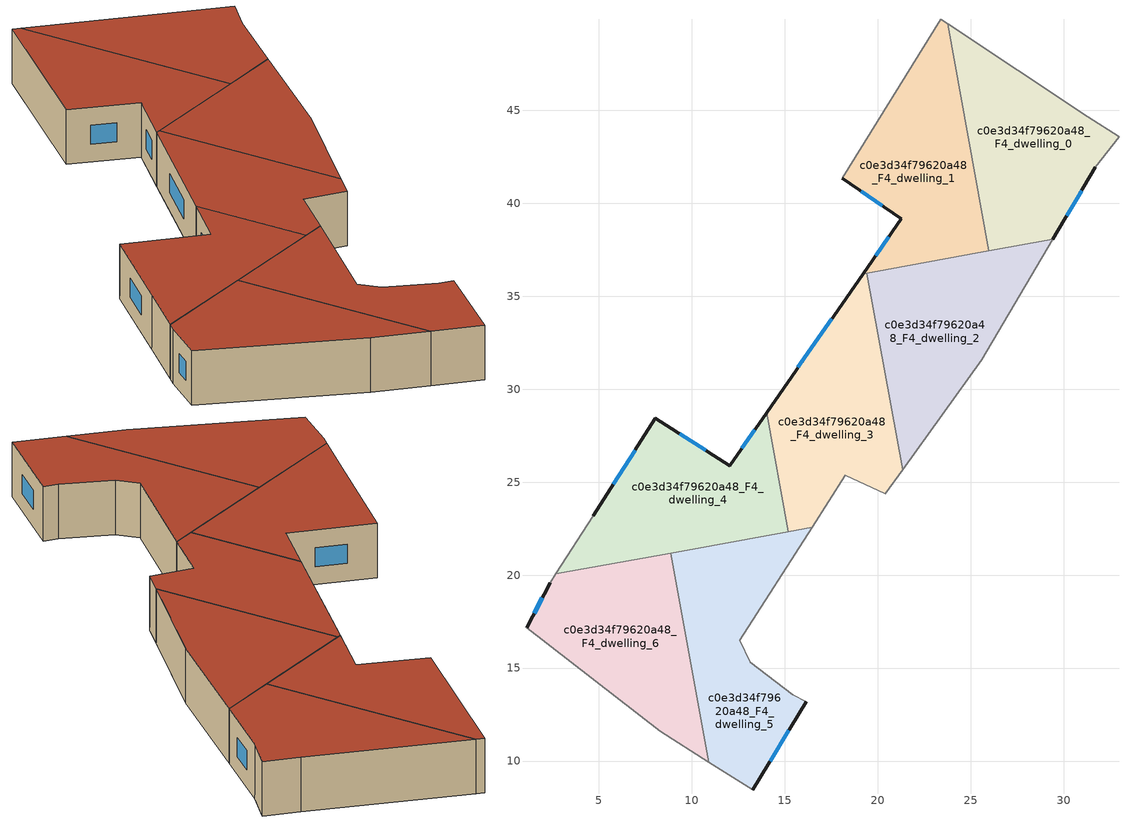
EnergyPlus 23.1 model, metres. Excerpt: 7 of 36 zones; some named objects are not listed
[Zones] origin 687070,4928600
c0e3d34f79620a48_F4_dwelling_0
 floor to c0e3d34f79620a48_F3_dwelling_0 (EU_floor_Construction): 31.29,44.66 32.97,43.59 31.7,41.94 29.42,38.06 25.98,37.44 23.76,49.66 z12
 wall outside (EU_wall_Construction): 29.42,38.06 31.7,41.94 z12:15
 wall adiabatic (EU_wall_Construction): 31.7,41.94 32.97,43.59 31.29,44.66 23.76,49.66 z12:15
 wall to c0e3d34f79620a48_F4_dwelling_1 (EU_wall_Construction): 23.76,49.66 25.98,37.44 z12:15
 wall to c0e3d34f79620a48_F4_dwelling_2 (EU_wall_Construction): 25.98,37.44 29.42,38.06 z12:15
 window (EU_Window_Construction): 30.16,39.32 30.96,40.68 z12.98:14.02
 roof outside (EU_roof_Construction): 29.42,38.06 31.7,41.94 32.97,43.59 31.29,44.66 23.76,49.66 25.98,37.44 z15
c0e3d34f79620a48_F4_dwelling_1
 floor to c0e3d34f79620a48_F3_dwelling_1 (EU_floor_Construction): 23.76,49.66 25.98,37.44 19.21,36.21 21.26,39.17 18.09,41.35 23.39,49.91 z12
 wall outside (EU_wall_Construction): 18.09,41.35 21.26,39.17 19.21,36.21 z12:15
 wall adiabatic (EU_wall_Construction): 23.76,49.66 23.39,49.91 18.09,41.35 z12:15
 wall to c0e3d34f79620a48_F4_dwelling_3 (EU_wall_Construction): 19.21,36.21 19.41,36.25 z12:15
 wall to c0e3d34f79620a48_F4_dwelling_2 (EU_wall_Construction): 19.41,36.25 25.98,37.44 z12:15
 window (EU_Window_Construction): 20.59,38.2 19.88,37.17 / 19.12,40.64 20.23,39.88 z12.98:14.02
 roof outside (EU_roof_Construction): 25.98,37.44 23.76,49.66 23.39,49.91 18.09,41.35 21.26,39.17 19.21,36.21 z15
c0e3d34f79620a48_F4_dwelling_2
 floor to c0e3d34f79620a48_F3_dwelling_2 (EU_floor_Construction): 29.42,38.06 25.6,31.6 21.33,25.66 19.41,36.25 z12
 wall adiabatic (EU_wall_Construction): 21.33,25.66 25.6,31.6 29.42,38.06 z12:15
 wall to c0e3d34f79620a48_F4_dwelling_3 (EU_wall_Construction): 19.41,36.25 21.33,25.66 z12:15
 roof outside (EU_roof_Construction): 25.6,31.6 29.42,38.06 19.41,36.25 21.33,25.66 z15
c0e3d34f79620a48_F4_dwelling_3
 floor to c0e3d34f79620a48_F3_dwelling_3 (EU_floor_Construction): 19.41,36.25 21.33,25.66 20.41,24.39 18.26,25.37 16.46,22.57 15.18,22.33 14.02,28.74 19.21,36.21 z12
 wall outside (EU_wall_Construction): 19.21,36.21 14.02,28.74 z12:15
 wall adiabatic (EU_wall_Construction): 16.46,22.57 18.26,25.37 20.41,24.39 21.33,25.66 z12:15
 wall to c0e3d34f79620a48_F4_dwelling_4 (EU_wall_Construction): 14.02,28.74 15.18,22.33 z12:15
 wall to c0e3d34f79620a48_F4_dwelling_5 (EU_wall_Construction): 15.18,22.33 16.46,22.57 z12:15
 window (EU_Window_Construction): 17.52,33.78 15.7,31.17 z12.98:14.02
 roof outside (EU_roof_Construction): 20.41,24.39 21.33,25.66 19.41,36.25 19.21,36.21 14.02,28.74 15.18,22.33 16.46,22.57 18.26,25.37 z15
c0e3d34f79620a48_F4_dwelling_4
 floor to c0e3d34f79620a48_F3_dwelling_4 (EU_floor_Construction): 14.02,28.74 15.18,22.33 2.69,20.07 4.69,23.19 8.03,28.43 12.03,25.89 z12
 wall outside (EU_wall_Construction): 14.02,28.74 12.03,25.89 8.03,28.43 4.69,23.19 z12:15
 wall adiabatic (EU_wall_Construction): 4.69,23.19 2.69,20.07 z12:15
 wall to c0e3d34f79620a48_F4_dwelling_5 (EU_wall_Construction): 8.87,21.19 15.18,22.33 z12:15
 wall to c0e3d34f79620a48_F4_dwelling_6 (EU_wall_Construction): 2.69,20.07 8.87,21.19 z12:15
 window (EU_Window_Construction): 10.73,26.71 9.33,27.6 / 13.37,27.81 12.68,26.81 / 6.95,26.72 5.78,24.89 z12.98:14.02
 roof outside (EU_roof_Construction): 15.18,22.33 14.02,28.74 12.03,25.89 8.03,28.43 4.69,23.19 2.69,20.07 z15
c0e3d34f79620a48_F4_dwelling_5
 floor to c0e3d34f79620a48_F3_dwelling_5 (EU_floor_Construction): 16.46,22.57 12.57,16.49 13.14,15.31 15.43,13.56 16.15,13.18 13.28,8.45 10.91,9.95 8.87,21.19 z12
 wall outside (EU_wall_Construction): 13.28,8.45 16.15,13.18 z12:15
 wall adiabatic (EU_wall_Construction): 10.91,9.95 13.28,8.45 / 16.15,13.18 15.43,13.56 13.14,15.31 12.57,16.49 16.46,22.57 z12:15
 wall to c0e3d34f79620a48_F4_dwelling_6 (EU_wall_Construction): 8.87,21.19 10.91,9.95 z12:15
 window (EU_Window_Construction): 14.21,9.99 15.22,11.64 z12.98:14.02
 roof outside (EU_roof_Construction): 13.28,8.45 16.15,13.18 15.43,13.56 13.14,15.31 12.57,16.49 16.46,22.57 8.87,21.19 10.91,9.95 z15
c0e3d34f79620a48_F4_dwelling_6
 floor to c0e3d34f79620a48_F3_dwelling_6 (EU_floor_Construction): 8.87,21.19 10.91,9.95 8.3,11.6 1.1,17.17 2.37,19.58 2.69,20.07 z12
 wall outside (EU_wall_Construction): 2.37,19.58 1.1,17.17 z12:15
 wall adiabatic (EU_wall_Construction): 2.69,20.07 2.37,19.58 / 1.1,17.17 8.3,11.6 10.91,9.95 z12:15
 window (EU_Window_Construction): 1.96,18.79 1.52,17.95 z12.98:14.02
 roof outside (EU_roof_Construction): 10.91,9.95 8.87,21.19 2.69,20.07 2.37,19.58 1.1,17.17 8.3,11.6 z15
[Building]
EU S2 Campaign: North Axis=0; Terrain=City; Solar Distribution=FullExterior
[Site:Location]
Bologna: Latitude=44.5; Longitude=11.25; Time Zone=1; Elevation=37
[SizingPeriod:WeatherFileDays]
AnnualSizingPeriod: Begin Month=1; Begin Day of Month=1; End Month=12; End Day of Month=31; Day of Week for Start Day=Monday; Use Weather File Daylight Saving Period=No; Use Weather File Rain and Snow Indicators=No
[MATERIAL]
EU_InternalMass_Material: Roughness=MediumRough; Thickness=0.1; Conductivity=1; Density=1800; Specific Heat=900; Thermal Absorptance=0.9; Solar Absorptance=0.7; Visible Absorptance=0.7
[MATERIAL:NOMASS] Roughness=MediumRough; Thermal Absorptance=0.9; Solar Absorptance=0.7; Visible Absorptance=0.7
Name | Thermal Resistance
EU_wall_NoMass | 0.905828
EU_roof_NoMass | 0.37593
EU_floor_NoMass | 0.67114
[WINDOWMATERIAL:SIMPLEGLAZINGSYSTEM]
EU_Window_SimpleGlazing: UFactor=4.52486; Solar Heat Gain Coefficient=0.85; Visible Transmittance=0.85
[CONSTRUCTION]
EU_wall_Construction: EU_wall_NoMass
EU_roof_Construction: EU_roof_NoMass
EU_floor_Construction: EU_floor_NoMass
EU_Window_Construction: EU_Window_SimpleGlazing
EU_InternalMass_Construction: EU_InternalMass_Material
[ZONE] Type=1; Multiplier=1; Ceiling Height=autocalculate; Floor Area=autocalculate; Part of Total Floor Area=Yes
Name | Volume
c0e3d34f79620a48_F4_dwelling_0 | 171.705
c0e3d34f79620a48_F4_dwelling_1 | 171.69
c0e3d34f79620a48_F4_dwelling_2 | 171.712
c0e3d34f79620a48_F4_dwelling_3 | 171.704
c0e3d34f79620a48_F4_dwelling_4 | 171.689
c0e3d34f79620a48_F4_dwelling_5 | 171.701
c0e3d34f79620a48_F4_dwelling_6 | 171.694
[INTERNALMASS] Construction=EU_InternalMass_Construction
Name | Zone or ZoneList | Surface Area
c0e3d34f79620a48_F4_dwelling_0_EU_InternalMass | c0e3d34f79620a48_F4_dwelling_0 | 57.2349
c0e3d34f79620a48_F4_dwelling_1_EU_InternalMass | c0e3d34f79620a48_F4_dwelling_1 | 57.2303
c0e3d34f79620a48_F4_dwelling_2_EU_InternalMass | c0e3d34f79620a48_F4_dwelling_2 | 57.2355
c0e3d34f79620a48_F4_dwelling_3_EU_InternalMass | c0e3d34f79620a48_F4_dwelling_3 | 57.2354
c0e3d34f79620a48_F4_dwelling_4_EU_InternalMass | c0e3d34f79620a48_F4_dwelling_4 | 57.2295
c0e3d34f79620a48_F4_dwelling_5_EU_InternalMass | c0e3d34f79620a48_F4_dwelling_5 | 57.2327
c0e3d34f79620a48_F4_dwelling_6_EU_InternalMass | c0e3d34f79620a48_F4_dwelling_6 | 57.2332
[OTHEREQUIPMENT] Fuel Type=Electricity; Design Level Calculation Method=Watts/Area; Power per Zone Floor Area=1; Fraction Latent=0; Fraction Radiant=0; Fraction Lost=0; Carbon Dioxide Generation Rate=0; EndUse Subcategory=EU_Step8_InternalGains
Name | Zone or ZoneList or Space or SpaceList | Schedule
EU_Step8_InternalGain_c0e3d34f79620a48_F4_dwelling_0_f000 | c0e3d34f79620a48_F4_dwelling_0 | EU_Step8_GainSchedule_c0e3d34f79620a48_F4_dwelling_0_f000
EU_Step8_InternalGain_c0e3d34f79620a48_F4_dwelling_1_f000 | c0e3d34f79620a48_F4_dwelling_1 | EU_Step8_GainSchedule_c0e3d34f79620a48_F4_dwelling_1_f000
EU_Step8_InternalGain_c0e3d34f79620a48_F4_dwelling_2_f000 | c0e3d34f79620a48_F4_dwelling_2 | EU_Step8_GainSchedule_c0e3d34f79620a48_F4_dwelling_2_f000
EU_Step8_InternalGain_c0e3d34f79620a48_F4_dwelling_3_f000 | c0e3d34f79620a48_F4_dwelling_3 | EU_Step8_GainSchedule_c0e3d34f79620a48_F4_dwelling_3_f000
EU_Step8_InternalGain_c0e3d34f79620a48_F4_dwelling_4_f000 | c0e3d34f79620a48_F4_dwelling_4 | EU_Step8_GainSchedule_c0e3d34f79620a48_F4_dwelling_4_f000
EU_Step8_InternalGain_c0e3d34f79620a48_F4_dwelling_5_f000 | c0e3d34f79620a48_F4_dwelling_5 | EU_Step8_GainSchedule_c0e3d34f79620a48_F4_dwelling_5_f000
EU_Step8_InternalGain_c0e3d34f79620a48_F4_dwelling_6_f000 | c0e3d34f79620a48_F4_dwelling_6 | EU_Step8_GainSchedule_c0e3d34f79620a48_F4_dwelling_6_f000
[ZONEVENTILATION:DESIGNFLOWRATE] Schedule=EU_AlwaysOn; Design Flow Rate Calculation Method=AirChanges/Hour; Air Changes per Hour=0.73129; Ventilation Type=Natural; Fan Pressure Rise=0; Fan Total Efficiency=1; Constant Term Coefficient=1; Temperature Term Coefficient=0; Velocity Term Coefficient=0; Velocity Squared Term Coefficient=0; Minimum Indoor Temperature=-100; Maximum Indoor Temperature=100; Delta Temperature=-100; Minimum Outdoor Temperature=-100; Maximum Outdoor Temperature=100; Maximum Wind Speed=40
Name | Zone or ZoneList or Space or SpaceList
EU_ConstantAir_c0e3d34f79620a48_F4_dwelling_0 | c0e3d34f79620a48_F4_dwelling_0
EU_ConstantAir_c0e3d34f79620a48_F4_dwelling_1 | c0e3d34f79620a48_F4_dwelling_1
EU_ConstantAir_c0e3d34f79620a48_F4_dwelling_2 | c0e3d34f79620a48_F4_dwelling_2
EU_ConstantAir_c0e3d34f79620a48_F4_dwelling_3 | c0e3d34f79620a48_F4_dwelling_3
EU_ConstantAir_c0e3d34f79620a48_F4_dwelling_4 | c0e3d34f79620a48_F4_dwelling_4
EU_ConstantAir_c0e3d34f79620a48_F4_dwelling_5 | c0e3d34f79620a48_F4_dwelling_5
EU_ConstantAir_c0e3d34f79620a48_F4_dwelling_6 | c0e3d34f79620a48_F4_dwelling_6
[HVACTEMPLATE:THERMOSTAT] Constant Heating Setpoint=20; Constant Cooling Setpoint=50
EU_HeatOnly_c0e3d34f79620a48_F4_dwelling_4; EU_HeatOnly_c0e3d34f79620a48_F4_dwelling_5; EU_HeatOnly_c0e3d34f79620a48_F4_dwelling_6
[HVACTEMPLATE:ZONE:IDEALLOADSAIRSYSTEM] System Availability Schedule=EU_AlwaysOn; Maximum Heating Supply Air Temperature=50; Minimum Cooling Supply Air Temperature=13; Maximum Heating Supply Air Humidity Ratio=0.0156; Minimum Cooling Supply Air Humidity Ratio=0.0077; Heating Limit=NoLimit; Cooling Limit=NoLimit; Heating Availability Schedule=EU_AlwaysOn; Cooling Availability Schedule=EU_CoolingOff; Dehumidification Control Type=ConstantSensibleHeatRatio; Cooling Sensible Heat Ratio=0.7; Dehumidification Setpoint=60; Humidification Control Type=None; Humidification Setpoint=30; Outdoor Air Method=None; Outdoor Air Flow Rate per Person=0.00944; Outdoor Air Flow Rate per Zone Floor Area=0; Outdoor Air Flow Rate per Zone=0; Demand Controlled Ventilation Type=None; Outdoor Air Economizer Type=NoEconomizer; Heat Recovery Type=None; Sensible Heat Recovery Effectiveness=0.7; Latent Heat Recovery Effectiveness=0.65
Name | Template Thermostat
c0e3d34f79620a48_F4_dwelling_0 | EU_HeatOnly_c0e3d34f79620a48_F4_dwelling_0
c0e3d34f79620a48_F4_dwelling_1 | EU_HeatOnly_c0e3d34f79620a48_F4_dwelling_1
c0e3d34f79620a48_F4_dwelling_2 | EU_HeatOnly_c0e3d34f79620a48_F4_dwelling_2
c0e3d34f79620a48_F4_dwelling_3 | EU_HeatOnly_c0e3d34f79620a48_F4_dwelling_3
c0e3d34f79620a48_F4_dwelling_4 | EU_HeatOnly_c0e3d34f79620a48_F4_dwelling_4
c0e3d34f79620a48_F4_dwelling_5 | EU_HeatOnly_c0e3d34f79620a48_F4_dwelling_5
c0e3d34f79620a48_F4_dwelling_6 | EU_HeatOnly_c0e3d34f79620a48_F4_dwelling_6
[SIZING:ZONE] Zone Cooling Design Supply Air Temperature Input Method=SupplyAirTemperature; Zone Cooling Design Supply Air Temperature=13; Zone Heating Design Supply Air Temperature Input Method=SupplyAirTemperature; Zone Heating Design Supply Air Temperature=50; Zone Cooling Design Supply Air Humidity Ratio=0.008; Zone Heating Design Supply Air Humidity Ratio=0.008; Cooling Design Air Flow Method=DesignDay; Cooling Design Air Flow Rate=0; Cooling Minimum Air Flow per Zone Floor Area=0.000762; Cooling Minimum Air Flow=0; Cooling Minimum Air Flow Fraction=0.2; Heating Design Air Flow Method=DesignDay; Heating Design Air Flow Rate=0; Heating Maximum Air Flow per Zone Floor Area=0.002032; Heating Maximum Air Flow=0.141576; Heating Maximum Air Flow Fraction=0.3; Account for Dedicated Outdoor Air System=No; Dedicated Outdoor Air System Control Strategy=NeutralSupplyAir; Dedicated Outdoor Air Low Setpoint Temperature for Design=autosize; Dedicated Outdoor Air High Setpoint Temperature for Design=autosize; Zone Load Sizing Method=Sensible Load Only No Latent Load; Zone Latent Cooling Design Supply Air Humidity Ratio Input Method=HumidityRatioDifference; Zone Cooling Design Supply Air Humidity Ratio Difference=0.005; Zone Latent Heating Design Supply Air Humidity Ratio Input Method=HumidityRatioDifference; Zone Humidification Design Supply Air Humidity Ratio Difference=0.005
c0e3d34f79620a48_F4_dwelling_0; c0e3d34f79620a48_F4_dwelling_1; c0e3d34f79620a48_F4_dwelling_2; c0e3d34f79620a48_F4_dwelling_3; c0e3d34f79620a48_F4_dwelling_4; c0e3d34f79620a48_F4_dwelling_5; c0e3d34f79620a48_F4_dwelling_6
[SCHEDULE:CONSTANT]
Name | Hourly Value
EU_AlwaysOn | 1
EU_CoolingOff | 0
[SCHEDULE:FILE] Column Number=1; Rows to Skip at Top=0; Number of Hours of Data=8760; Column Separator=Comma; Interpolate to Timestep=No; Minutes per Item=60; Adjust Schedule for Daylight Savings=Yes
Name | File
EU_Step8_GainSchedule_c0e3d34f79620a48_F4_dwelling_0_f000 | ../../schedules/c0e3d34f79620a48/c0e3d34f79620a48_F4_dwelling_0_f000_gain.csv
EU_Step8_GainSchedule_c0e3d34f79620a48_F4_dwelling_1_f000 | ../../schedules/c0e3d34f79620a48/c0e3d34f79620a48_F4_dwelling_1_f000_gain.csv
EU_Step8_GainSchedule_c0e3d34f79620a48_F4_dwelling_2_f000 | ../../schedules/c0e3d34f79620a48/c0e3d34f79620a48_F4_dwelling_2_f000_gain.csv
EU_Step8_GainSchedule_c0e3d34f79620a48_F4_dwelling_3_f000 | ../../schedules/c0e3d34f79620a48/c0e3d34f79620a48_F4_dwelling_3_f000_gain.csv
EU_Step8_GainSchedule_c0e3d34f79620a48_F4_dwelling_4_f000 | ../../schedules/c0e3d34f79620a48/c0e3d34f79620a48_F4_dwelling_4_f000_gain.csv
EU_Step8_GainSchedule_c0e3d34f79620a48_F4_dwelling_5_f000 | ../../schedules/c0e3d34f79620a48/c0e3d34f79620a48_F4_dwelling_5_f000_gain.csv
EU_Step8_GainSchedule_c0e3d34f79620a48_F4_dwelling_6_f000 | ../../schedules/c0e3d34f79620a48/c0e3d34f79620a48_F4_dwelling_6_f000_gain.csv
